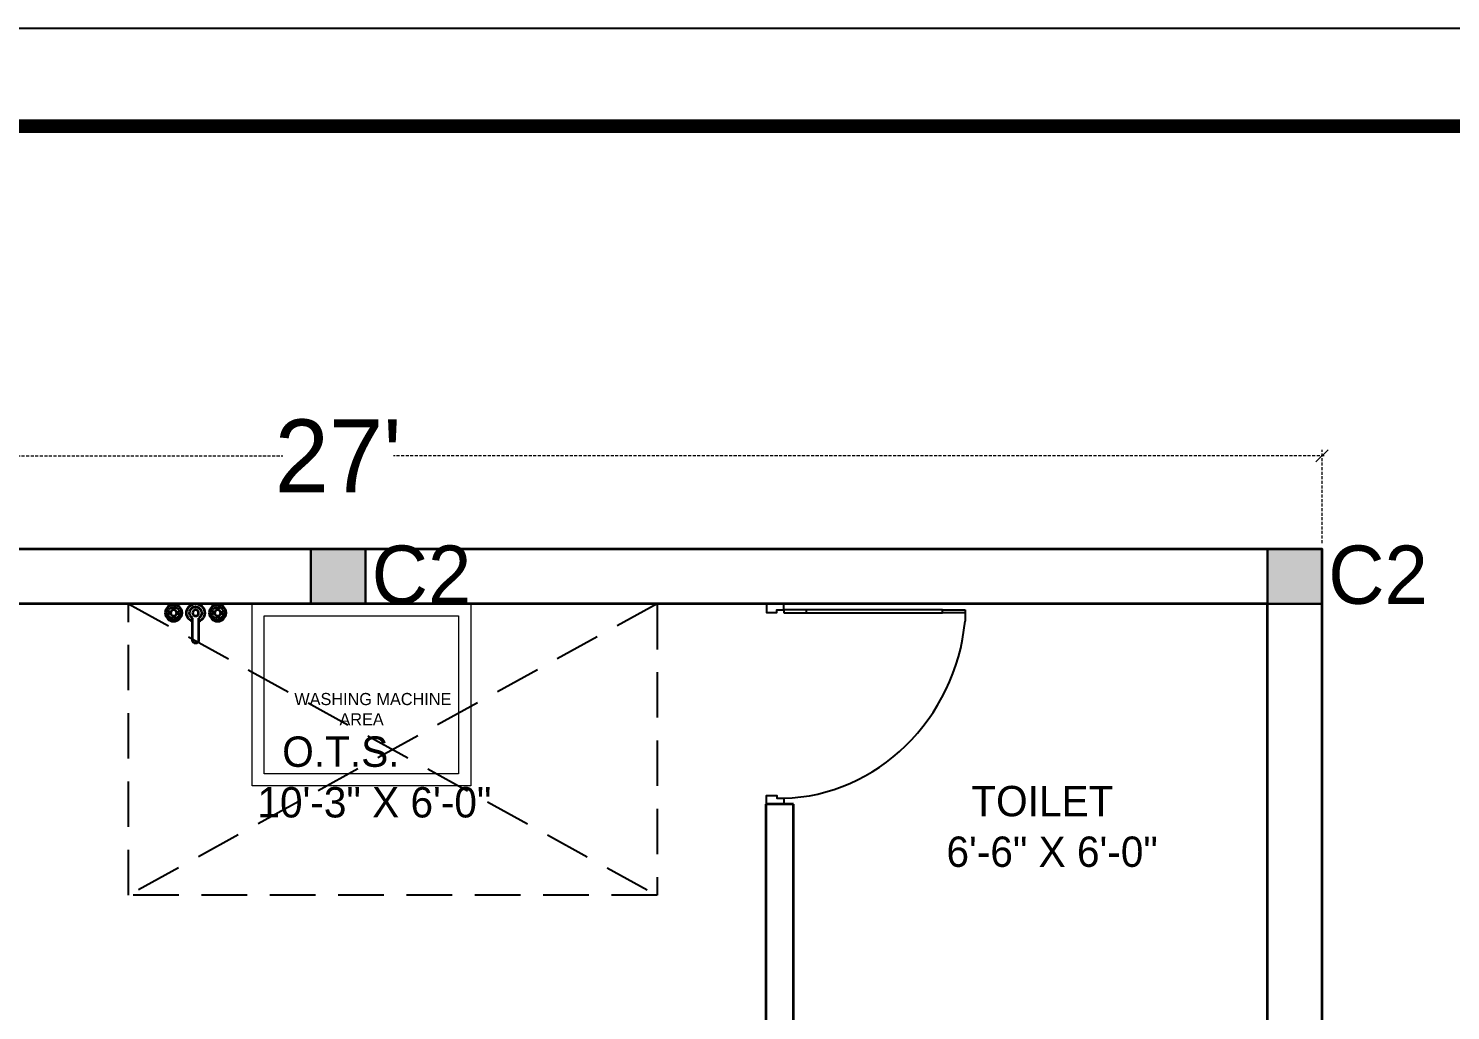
# Model space of a CAD drawing. Header units: millimetres. Extents: x -6808 to 215771, y -89660 to -16303.
# Drawn here: x 100621.2 to 100855.3, y -55622.2 to -55460.4 of the extents above; entities that cross this region are included whole.
import ezdxf

# ---------------------------------------------------------------- set-up
doc = ezdxf.new("R2010")
doc.units = ezdxf.units.MM
doc.header["$PDMODE"] = 35
doc.linetypes.add('ACAD_ISO10W100', pattern=[18, 12, -3, 0, -3])
doc.linetypes.add('DASHED', pattern=[0.75, 0.5, -0.25])
doc.layers.get('0').update_dxf_attribs({"color": 8})
doc.layers.add('AR.furniture', color=7, linetype='Continuous', lineweight=35, true_color=0x009e9e)
doc.layers.add('furniture layout', color=7, linetype='Continuous', lineweight=25, true_color=0x006161)
for name, color, linetype, lineweight in [('col.center', 5, 'ACAD_ISO10W100', 15), ('column', 5, 'Continuous', 30), ('dim2', 6, 'Continuous', 20), ('Projection', 190, 'DASHED', 25), ('text', 7, 'Continuous', 25), ('wall', 7, 'Continuous', 35)]:
    doc.layers.add(name, color=color, linetype=linetype, lineweight=lineweight)
doc.layers.add('FORMAT', color=7, linetype='Continuous')
doc.layers.add('NET 01', color=8, linetype='Continuous')
doc.styles.add('SAJ', font='eurr____.ttf')
doc.dimstyles.new('SAJ', dxfattribs={"dimtxt": 5, "dimasz": 2, "dimexe": 1, "dimexo": 1, "dimgap": 0.09375, "dimtad": 0, "dimdec": 1, "dimzin": 0, "dimdsep": 46, "dimlunit": 4, "dimtxsty": 'SAJ', "dimblk": 'OBLIQUE', "dimcen": 0.125, "dimdle": 0.375, "dimadec": 0, "dimazin": 0, "dimtfac": 1, "dimtdec": 1, "dimtofl": 0, "dimtmove": 0, "dimatfit": 3, "dimldrblk": 'OBLIQUE', "dimfxl": 1, "dimtolj": 1, "dimtzin": 0, "dimlwd": 5, "dimlwe": 5, "dimarcsym": 1})

# ---------------------------------------------------------------- blocks, each defined once
blk = doc.blocks.new('QEWFWE')
at = {"layer": 'NET 01'}
for p, q in [((238503.45, 15011.85), (238503.45, 15015.77)), ((238503.45, 15015.77), (238505.41, 15015.77)), ((238503.98, 15015.77), (238503.98, 15011.85)), ((238503.98, 15011.85), (238503.45, 15011.85)), ((238503.45, 15011.85), (238503.45, 14988.32)), ((238503.98, 14988.32), (238503.98, 15011.85)), ((238503.45, 14988.32), (238503.45, 14984.4)), ((238503.98, 14988.32), (238503.45, 14988.32)), ((238503.98, 14984.4), (238503.98, 14988.32)), ((238503.45, 14984.4), (238503.98, 14984.4))]:
    blk.add_line(p, q, dxfattribs=at)
for points in [[(238503.45, 14984.4), (238502.4, 14984.4), (238502.4, 14981.4), (238503.9, 14981.4), (238503.9, 14982.9), (238503.9, 14983.2), (238503.45, 14983.2)], [(238536.02, 14984.4), (238537.07, 14984.4), (238537.07, 14981.4), (238535.57, 14981.4), (238535.57, 14982.9), (238535.57, 14983.2), (238536.02, 14983.2)]]:
    blk.add_lwpolyline(points, close=True, dxfattribs=at)
blk.add_ellipse((238504.18, 14985.62), major_axis=(-29.27, 13.54), ratio=0.925766, start_param=-2.718612, end_param=-1.204625, dxfattribs=at)
blk = doc.blocks.new('_Oblique')
at = {"color": 0, "linetype": 'ByBlock', "lineweight": -2}
blk.add_line((-0.5, -0.5), (0.5, 0.5), dxfattribs=at)
blk = doc.blocks.new('*D2110')
at = {"layer": 'Defpoints', "color": 0, "transparency": 16777216}
for p in [(100510.17, -55530.83), (100510.17, -55546.18), (100834.17, -55546.18)]:
    blk.add_point(p, dxfattribs=at)
at = {"layer": 'dim2', "color": 0, "linetype": 'DASHED', "lineweight": 5, "transparency": 16777216}
for p, q in [((100510.17, -55545.18), (100510.17, -55529.83)), ((100834.17, -55545.18), (100834.17, -55529.83)), ((100509.79, -55530.83), (100663.07, -55530.83)), ((100834.54, -55530.83), (100681.27, -55530.83))]:
    blk.add_line(p, q, dxfattribs=at)
at = {"layer": 'dim2', "color": 0, "lineweight": 5, "transparency": 16777216, "xscale": 2, "yscale": 2, "zscale": 2, "rotation": 180}
blk.add_blockref('_Oblique', (100510.17, -55530.83), dxfattribs=at)
at = {"layer": 'dim2', "color": 0, "lineweight": 5, "transparency": 16777216, "xscale": 2, "yscale": 2, "zscale": 2}
blk.add_blockref('_Oblique', (100834.17, -55530.83), dxfattribs=at)
at = {"layer": 'dim2', "color": 0, "transparency": 16777216, "insert": (100672.17, -55530.83), "char_height": 12, "attachment_point": 5, "style": 'SAJ'}
blk.add_mtext("\\A1;27'", dxfattribs=at)
blk = doc.blocks.new('CVGDRF')
at = {"layer": 'AR.furniture'}
for p, q in [((91951.07, -21891.25), (91951.07, -21894.89)), ((91952.07, -21894.89), (91952.07, -21891.25)), ((91947.46, -21895.63), (91947.2, -21895.63)), ((91947.47, -21895.88), (91947.2, -21895.88)), ((91947.82, -21895.27), (91947.82, -21895)), ((91947.82, -21896.23), (91947.82, -21896.5)), ((91948.07, -21895.27), (91948.07, -21895)), ((91948.07, -21896.23), (91948.07, -21896.5)), ((91948.43, -21895.63), (91948.7, -21895.63)), ((91948.43, -21895.88), (91948.7, -21895.88)), ((91954.71, -21895.63), (91954.45, -21895.63)), ((91954.72, -21895.88), (91954.45, -21895.88)), ((91955.07, -21895.27), (91955.07, -21895)), ((91955.07, -21896.23), (91955.07, -21896.5)), ((91955.32, -21895.27), (91955.32, -21895)), ((91955.32, -21896.23), (91955.32, -21896.5)), ((91955.68, -21895.63), (91955.95, -21895.63)), ((91955.68, -21895.88), (91955.95, -21895.88))]:
    blk.add_line(p, q, dxfattribs=at)
for centre, radius in [((91947.95, -21895.75), 1.38), ((91947.95, -21894.75), 0.28), ((91955.2, -21895.75), 1.38), ((91955.2, -21894.75), 0.28), ((91946.95, -21895.75), 0.28), ((91947.95, -21895.75), 0.5), ((91947.95, -21896.75), 0.28), ((91948.95, -21895.75), 0.28), ((91951.57, -21895.75), 0.5), ((91954.2, -21895.75), 0.28), ((91955.2, -21895.75), 0.5), ((91955.2, -21896.75), 0.28), ((91956.2, -21895.75), 0.28)]:
    blk.add_circle(centre, radius, dxfattribs=at)
for centre, radius, start, end in [((91951.57, -21891.25), 0.5, 0, 180), ((91951.57, -21895.75), 1.5, 109.6514, 70.3603), ((91947.95, -21895.75), 1, 105.2407, 164.2093), ((91947.95, -21895.75), 1, 196.2342, 253.9047), ((91947.95, -21895.75), 1, 16.4413, 74.0789), ((91947.95, -21895.75), 1, 286.12, 344.0884), ((91951.57, -21895.75), 1, 120.3431, 59.7554), ((91955.2, -21895.75), 1, 106.12, 164.0884), ((91955.2, -21895.75), 1, 196.4413, 254.0789), ((91955.2, -21895.75), 1, 285.2407, 344.2093), ((91955.2, -21895.75), 1, 16.2342, 73.9047)]:
    blk.add_arc(centre, radius, start, end, dxfattribs=at)
blk = doc.blocks.new('A$C32B276F4')
at = {"layer": 'column'}
blk.add_hatch(color=256, dxfattribs=at).paths.add_polyline_path([(9, 0), (9, 9), (0, 9), (0, 0)])
for p, q in [((0, 0), (0, 9)), ((0, 9), (9, 9)), ((9, 9), (9, 0)), ((9, 0), (0, 0))]:
    blk.add_line(p, q, dxfattribs=at)
at = {"layer": 'col.center', "linetype": 'ByBlock', "insert": (10.02, 9.59), "char_height": 9.6, "width": 293.6941, "attachment_point": 1, "style": 'SAJ'}
blk.add_mtext('\\A1;{\\fCentury Gothic|b0|i0|c0|p34;C2}', dxfattribs=at)

msp = doc.modelspace()

# ---------------------------------------------------------------- linework, layer by layer
at = {"layer": 'FORMAT', "color": 0}
msp.add_lwpolyline([(100295.476, -55460.444), (100295.476, -56545.094), (101059.313, -56545.094), (101059.313, -55460.444)], close=True, dxfattribs=at)
msp.add_lwpolyline([(100295.476, -55460.444), (100295.476, -56545.094), (101059.313, -56545.094), (101059.313, -55460.444)], close=True, dxfattribs=at)
at = {"layer": 'FORMAT', "color": 0, "const_width": 2.24}
msp.add_lwpolyline([(100311.553, -55476.521), (100311.553, -56529.017), (101043.236, -56529.017), (101043.236, -55476.521)], close=True, dxfattribs=at)
msp.add_lwpolyline([(100311.553, -55476.521), (100311.553, -56529.017), (101043.236, -56529.017), (101043.236, -55476.521)], close=True, dxfattribs=at)
at = {"layer": 'furniture layout', "linetype": 'ByBlock', "lineweight": 13}
for points in [[(100657.994, -55555.176), (100693.994, -55555.176), (100693.994, -55585.176), (100657.994, -55585.176)], [(100657.994, -55555.176), (100693.994, -55555.176), (100693.994, -55585.176), (100657.994, -55585.176)], [(100659.994, -55557.176), (100691.994, -55557.176), (100691.994, -55583.176), (100659.994, -55583.176)]]:
    msp.add_lwpolyline(points, close=True, dxfattribs=at)
at = {"layer": 'Projection', "ltscale": 15}
for p, q in [((100637.668, -55555.176), (100724.668, -55603.176)), ((100724.668, -55555.176), (100637.668, -55603.176))]:
    msp.add_line(p, q, dxfattribs=at)
msp.add_lwpolyline([(100637.668, -55555.176), (100724.668, -55555.176), (100724.668, -55603.176), (100637.668, -55603.176)], close=True, dxfattribs=at)
at = {"layer": 'wall'}
for p, q in [((100825.168, -55555.176), (100519.168, -55555.176)), ((100825.168, -56257.176), (100825.168, -55555.176))]:
    msp.add_line(p, q, dxfattribs=at)
at = {"layer": 'wall', "color": 1}
for p, q in [((100747.168, -55588.176), (100742.668, -55588.176)), ((100742.668, -55627.176), (100742.668, -55588.176)), ((100747.168, -55627.176), (100747.168, -55588.176))]:
    msp.add_line(p, q, dxfattribs=at)
at = {"layer": 'wall'}
msp.add_lwpolyline([(100822.168, -56266.176), (100834.168, -56266.176), (100834.168, -55546.176), (100510.168, -55546.176), (100510.168, -56266.176), (100528.168, -56266.176)], dxfattribs=at)

# ---------------------------------------------------------------- block references
at = {"layer": 'AR.furniture', "xscale": -1, "rotation": 180}
msp.add_blockref('CVGDRF', (8697.125, -77452.428), dxfattribs=at)
at = {"layer": 'column'}
for p in [(100667.668, -55555.176), (100825.168, -55555.176)]:
    msp.add_blockref('A$C32B276F4', p, dxfattribs=at)
at = {"layer": 'wall', "color": 1, "xscale": 0.9518673649145052, "yscale": 0.9518673649145052, "zscale": 0.9518673649145052, "rotation": 270}
msp.add_blockref('QEWFWE', (86482.366, 171467.472), dxfattribs=at)

# ---------------------------------------------------------------- texts
at = {"layer": 'text', "ltscale": 2, "width": 244.74508, "attachment_point": 1, "style": 'SAJ'}
for s, insert, char_height in [('\\A1;{\\fCentury Gothic|b0|i0|c0|p34;  WASHING MACHINE\\P            AREA}', (100663.467, -55569.859), 2), ('\\A1;{\\fCentury Gothic|b0|i0|c0|p34; \\H0.83333x; O.T.S.\\P10\'-3" X 6\'-0"}', (100658.869, -55577.022), 6), ('\\A1;{\\fCentury Gothic|b0|i0|c0|p34; \\H0.83333x; TOILET\\P6\'-6" X 6\'-0"}', (100772.329, -55585.162), 6)]:
    msp.add_mtext(s, dxfattribs=dict(at, insert=insert, char_height=char_height))

# ---------------------------------------------------------------- dimensions: what is measured, and where the dimension line sits
at = {"layer": 'dim2'}
dim = msp.add_aligned_dim(p1=(100834.168, -55546.176), p2=(100510.168, -55546.176), distance=-15.347, dimstyle='SAJ', override={"dimtxt": 12}, dxfattribs=at)
dim.commit()
dim.dimension.update_dxf_attribs({"geometry": '*D2110', "text_midpoint": (100672.168, -55530.829)})

doc.saveas('drawing.dxf')
